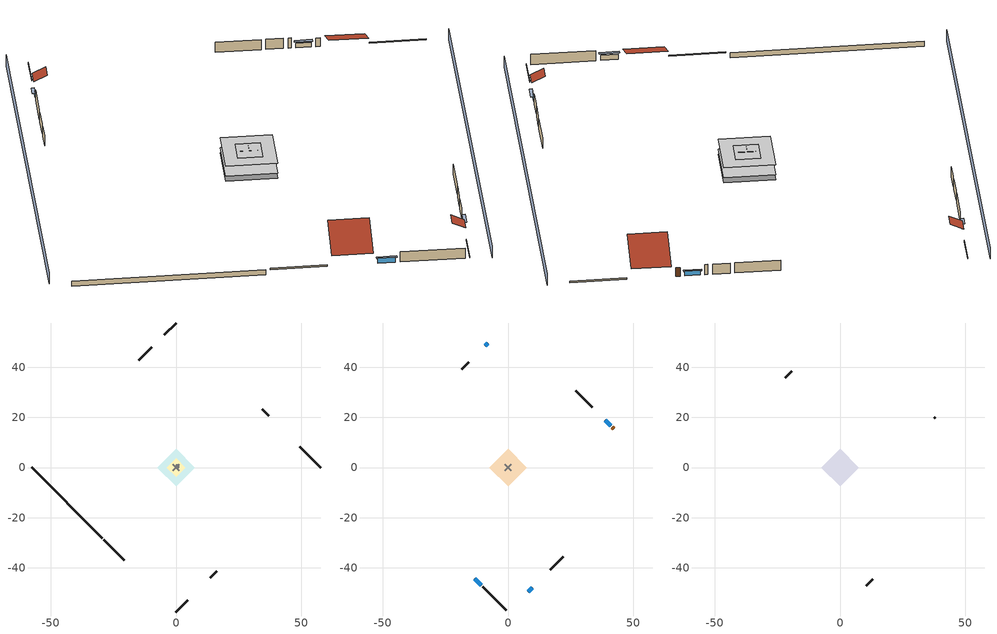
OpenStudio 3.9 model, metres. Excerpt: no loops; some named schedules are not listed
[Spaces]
garage 1
 floor foundation (Slab1 construction): -3.66,0 0,3.66 3.66,0 0,-3.66 z0
 wall outside (Wall1 construction): -9.73,47.92 -14.91,42.75 z0.3:2.74
 wall outside (Wall2 construction): 36.94,20.71 34.36,23.3 z0.3:2.74
 wall outside (Wall12 construction): 13.63,-44.03 16.21,-41.44 z0.3:2.74
 wall to conditioned space 1 (Wall5 construction Reversed): -1.29,1.29 1.29,-1.29 z0.3:2.74
 wall to conditioned space 1 (Wall6 construction Reversed): -1.29,-1.29 1.29,1.29 z0.3:2.74
crawlspace - vented 1
 floor foundation (Slab2 construction): -7.55,0 0,7.55 7.55,0 0,-7.55 z-0.91
 wall outside (RimJoist1 construction): -28.85,-28.8 -20.59,-37.06 z0.3:0.61
 wall outside (RimJoist2 construction): 0,57.65 -4.59,53.06 z0.3:0.61
 wall outside (RimJoist3 construction): 57.65,0 49.4,8.25 z0.3:0.61
 wall outside (RimJoist4 construction): 0,-57.65 4.59,-53.06 z0.3:0.61
 wall foundation (FoundationWall1 construction): -57.65,0 -29.5,-28.15 z-0.91:0.3
air source heat pump airloop ret air space
 floor adiabatic (AdiabaticConst): 0,0 0,1 1,1 1,0 z0
 wall adiabatic (AdiabaticConst): 0,1 0,0 1,0 1,1 0,1 z0:1
 ceiling adiabatic (AdiabaticConst): 1,0 1,1 0,1 0,0 z1
conditioned space 1
 floor to crawlspace - vented 1 (Floor2 construction): -7.55,0 0,7.55 7.55,0 0,-7.55 z0.3
 wall outside (Wall3 construction): -10.08,-47.57 -0.66,-57 z0.3:2.74
 wall outside (Wall4 construction): -15.56,42.09 -18.52,39.13 z0.3:2.74
 wall outside (Wall7 construction): 33.7,23.95 27.09,30.56 z0.3:2.74
 wall outside (Wall8 construction): 16.87,-40.78 22.11,-35.54 z0.3:2.74
 wall outside (AdiabaticWallConstruction): -13.31,-44.34 -10.74,-46.91 z0.3:1.52; -8.07,49.59 -9.08,48.58 z0.3:1.28; 40.97,16.68 38.74,18.91 z0.3:1.37; 8.07,-49.59 9.75,-47.91 z0.3:1.34
 wall outside (AdiabaticWallConstruction 1): 42.27,15.38 41.63,16.03 z0.3:2.34
 window (WindowConstruction): -13.31,-44.34 -10.74,-46.91 z0.3:1.52
 window (WindowConstruction 1): -8.07,49.59 -9.08,48.58 z0.3:1.28
 window (WindowConstruction 2): 40.97,16.68 38.74,18.91 z0.3:1.37
 window (WindowConstruction 3): 8.07,-49.59 9.75,-47.91 z0.3:1.34
 door (Door): 42.27,15.38 41.63,16.02 z0.3:2.34
attic - vented 1
 floor to garage 1 (Floor1 construction): -3.66,0 0,3.66 3.66,0 0,-3.66 z2.74
 floor to conditioned space 1 (Floor3 construction Reversed): -7.55,0 0,7.55 7.55,0 0,-7.55 z2.74
 wall outside (Wall9 construction): -19.18,38.47 -21.75,35.9 z0.3:2.74
 wall outside (Wall10 construction): 10.4,-47.25 12.97,-44.68 z0.3:2.74
 wall outside (Wall11 construction): 38.08,19.57 37.6,20.05 z0.3:2.74
 roof outside (Roof1 construction): -13.97,-43.69,2.74 -8.63,-38.35,6.52 -14.6,-32.38,6.52 -19.94,-37.72,2.74
 roof outside (Roof2 construction): -7.41,50.24,2.74 -5.48,48.31,4.11 -3.31,50.47,4.11 -5.25,52.41,2.74
 roof outside (Roof3 construction): 7.41,-50.24,2.74 5.48,-48.31,4.11 3.31,-50.47,4.11 5.25,-52.41,2.74
 roof outside (Roof4 construction): 42.93,14.72,2.74 37.73,9.52,6.42 43.54,3.71,6.42 48.74,8.91,2.74
shading: 3.23,-60.89 60.89,-3.23 / -3.23,60.89 -60.89,3.23 z0:2.74; -10.52,-47.13 -13.53,-44.13 -13.96,-44.56 -10.96,-47.56 z1.83; -9.29,48.36 -7.85,49.8 -8.28,50.23 -9.72,48.79 z1.58; 38.53,19.13 41.19,16.47 41.62,16.9 38.96,19.56 z1.68; 9.96,-47.69 7.85,-49.8 8.28,-50.23 10.39,-48.12 z1.65
[Site]
Portland Intl Arpt_OR: Latitude {deg}=45.59; Longitude {deg}=-122.6; Time Zone {hr}=-8; Elevation {m}=33; Terrain=Suburbs; Keep Site Location Information=Yes
[Site:GroundTemperature:Shallow]
10.2558, 8.96328, 8.85977, 9.47314, 11.9355, 14.3863, 16.5111, 17.8571, 17.9714, 16.8767, 14.8061, 12.4304
[Site:WaterMainsTemperature]
Calculation Method=Schedule; Temperature Schedule=mains temperature schedule
[Building]
Building 1
[Material] Roughness=Rough
Name | Thickness {m} | Conductivity {W/m-K} | Density {kg/m3} | Specific Heat {J/kg-K} | Thermal Absorptance | Solar Absorptance | Visible Absorptance
asphalt or fiberglass shingles | 0.00635 | 0.162714 | 1121.4 | 1465.45 | 0.9 | 0.85 | 0.85
roof rigid ins | 0.00281632 | 0.029427 | 32.04 | 1214.23 | 0.9 | 0.7 | 0.7
osb sheathing 0.5 in. | 0.0127 | 0.115458 | 512.64 | 1214.23 | 0.9 | 0.6 | 0.6
wood siding | 0.0254 | 0.102417 | 544.68 | 1172.36 | 0.9 | 0.85 | 0.85
osb sheathing 0.5 in. 1 | 0.0127 | 0.115458 | 512.64 | 1214.23 | 0.9 | 0.7 | 0.7
wall stud and cavity | 0.1397 | 0.727959 | 139.0536 | 1170.24 | 0.9 | 0.6 | 0.6
wall stud and cavity 1 | 0.1397 | 0.550994 | 139.0536 | 1170.24 | 0.9 | 0.7 | 0.7
gypsum board | 0.0127 | 0.160291 | 801 | 837.4 | 0.9 | 0.6 | 0.6
osb sheathing 0.5 in. 2; osb sheathing 0.5 in. 3 | 0.0127 | 0.115458 | 512.64 | 1214.23
wall stud and cavity 2 | 0.1397 | 0.335416 | 139.0536 | 1170.24 | 0.9 | 0.7 | 0.7
rim joist stud and cavity | 0.0508 | 0.178688 | 50.32683 | 1063.81 | 0.9 | 0.6 | 0.6
ceiling stud and cavity | 0.1397 | 1.39189 | 65.682 | 1177.47 | 0.9 | 0.7 | 0.7
floor stud and cavity | 0.1397 | 0.923637 | 92.3553 | 1139.71 | 0.9 | 0.7 | 0.7
osb sheathing 0.75 in. | 0.01905 | 0.115458 | 512.64 | 1214.23 | 0.9 | 0.7 | 0.7
floor covering | 0.0127 | 0.0433444 | 54.468 | 1339.84 | 0.9 | 0.6 | 0.6
ceiling loosefill ins | 0.169333 | 0.0480833 | 16.02 | 1046.75 | 0.9 | 0.7 | 0.7
ceiling stud and cavity 1 | 0.1397 | 0.0824711 | 65.682 | 1177.47 | 0.9 | 0.7 | 0.7
concrete 4.0 in. | 0.1016 | 1.803125 | 2242.8 | 837.4 | 0.9 | 0.7 | 0.7
concrete 8.0 in. | 0.2032 | 1.803125 | 2242.8 | 837.4 | 0.9 | 0.7 | 0.7
soil 0.5 in. | 0.0127 | 1.9041 | 1842.3 | 418.7 | 0.9 | 0.7 | 0.7
wood siding 1; wood siding 2 | 0.0254 | 0.102417 | 544.68 | 1172.36
wall rigid ins | 0.512978 | 0.029427 | 32.04 | 1214.23 | 0.9 | 0.7 | 0.7
wall stud and cavity 3 | 0.0889 | 0.380278 | 52.3479 | 1209.89 | 0.9 | 0.7 | 0.7
door material | 0.04445 | 0.0612267 | 512.64 | 1214.23 | 0.9 | 0.7 | 0.7
wall stud and cavity 4 | 0.0889 | 0.391764 | 83.0341 | 1211.67 | 0.9 | 0.7 | 0.7
furniture material conditioned space 1; furniture material garage 1 | 0.1524 | 0.115458 | 640.8 | 1214.23 | 0.9 | 0.6 | 0.6
[Construction]
Roof1 construction; Roof2 construction; Roof3 construction; Roof4 construction: asphalt or fiberglass shingles, roof rigid ins, osb sheathing 0.5 in.
Wall1 construction; Wall2 construction: wood siding, osb sheathing 0.5 in. 1, wall stud and cavity
Wall3 construction; Wall4 construction: wood siding, osb sheathing 0.5 in. 1, wall stud and cavity 1, gypsum board
Wall5 construction Reversed: gypsum board, wall stud and cavity 2, osb sheathing 0.5 in. 2
Wall6 construction Reversed: gypsum board, wall stud and cavity 2, osb sheathing 0.5 in. 3
Wall7 construction; Wall8 construction: wood siding, osb sheathing 0.5 in. 3, wall stud and cavity 1, gypsum board
Wall9 construction; Wall10 construction; Wall11 construction; Wall12 construction: wood siding, osb sheathing 0.5 in. 3, wall stud and cavity
RimJoist1 construction; RimJoist2 construction; RimJoist3 construction; RimJoist4 construction: wood siding, rim joist stud and cavity
Floor1 construction: ceiling stud and cavity
Floor2 construction: floor stud and cavity, osb sheathing 0.75 in., floor covering
Floor3 construction Reversed: gypsum board, ceiling stud and cavity 1, ceiling loosefill ins
Slab1 construction: concrete 4.0 in.
FoundationWall1 construction: concrete 8.0 in.
Slab2 construction: soil 0.5 in.
WindowConstruction; WindowConstruction 1; WindowConstruction 2; WindowConstruction 3: WindowMaterial
AdiabaticWallConstruction: wood siding 1, wall rigid ins, wall stud and cavity 3, gypsum board
Door: door material
AdiabaticWallConstruction 1: wood siding 2, wall rigid ins, wall stud and cavity 3, gypsum board
PartitionWallConstruction: gypsum board, wall stud and cavity 4, gypsum board
furniture construction conditioned space 1: furniture material conditioned space 1
furniture construction garage 1: furniture material garage 1
AdiabaticConst: Adiabatic
[WindowMaterial:SimpleGlazingSystem]
WindowMaterial: U-Factor {W/m2-K}=2.78222; Solar Heat Gain Coefficient=0.56
[Material:NoMass]
Adiabatic: Roughness=Rough; Thermal Resistance {m2-K/W}=176.1
[ThermalZone] Multiplier=1; Use Ideal Air Loads=No
Name | Volume {m3} | Thermostat
conditioned space | 278.185 | conditioned space temperature setpoint
attic - vented | 124.583
garage | 65.242
crawlspace - vented | 139.092
air source heat pump airloop ret air zone | 1
[Sizing:Zone] Zone Cooling Design Supply Air Temperature Input Method=SupplyAirTemperature; Zone Cooling Design Supply Air Temperature {C}=14; Zone Cooling Design Supply Air Temperature Difference {deltaC}=11.11; Zone Heating Design Supply Air Temperature Input Method=SupplyAirTemperature; Zone Heating Design Supply Air Temperature {C}=40; Zone Heating Design Supply Air Temperature Difference {deltaC}=11.11; Zone Cooling Design Supply Air Humidity Ratio {kg-H2O/kg-air}=0.0085; Zone Heating Design Supply Air Humidity Ratio {kg-H2O/kg-air}=0.008; Cooling Design Air Flow Method=DesignDay; Heating Design Air Flow Method=DesignDay; Account for Dedicated Outdoor Air System=No; Dedicated Outdoor Air System Control Strategy=NeutralSupplyAir; Dedicated Outdoor Air Low Setpoint Temperature for Design {C}=autosize; Dedicated Outdoor Air High Setpoint Temperature for Design {C}=autosize; Zone Load Sizing Method=Sensible Load Only No Latent Load; Zone Latent Cooling Design Supply Air Humidity Ratio Input Method=HumidityRatioDifference; Zone Cooling Design Supply Air Humidity Ratio Difference {kgWater/kgDryAir}=0.005; Zone Latent Heating Design Supply Air Humidity Ratio Input Method=HumidityRatioDifference; Zone Humidification Design Supply Air Humidity Ratio Difference {kgWater/kgDryAir}=0.005; Sizing Option=Coincident
attic - vented; garage; crawlspace - vented; air source heat pump airloop ret air zone
[Space]
Name | Thermal Zone | Volume {m3}
conditioned space 1 | conditioned space | 278.185
attic - vented 1 | attic - vented | 124.583
garage 1 | garage | 65.242
crawlspace - vented 1 | crawlspace - vented | 139.092
air source heat pump airloop ret air space | air source heat pump airloop ret air zone
[ThermostatSetpoint:DualSetpoint]
conditioned space temperature setpoint: Heating Setpoint Temperature Schedule=heating setpoint; Cooling Setpoint Temperature Schedule=cooling setpoint; Temperature Difference Between Cutout And Setpoint {deltaC}=0
[Foundation:Kiva] Wall Depth Below Slab {m}=0.2032
Name | Initial Indoor Air Temperature {C} | Wall Height Above Grade {m}
Foundation Kiva 1 | 13.4258 | 0.1016
Foundation Kiva 2 | 8.24991 | 0.3048
[Foundation:Kiva:Settings]
Soil Conductivity {W/m-K}=1.9041; Soil Density {kg/m3}=1842.3; Soil Specific Heat {J/kg-K}=418.7; Ground Solar Absorptivity=0.9; Ground Thermal Absorptivity=0.9; Ground Surface Roughness {m}=0.03; Far-Field Width {m}=40; Deep-Ground Boundary Condition=ZeroFlux; Deep-Ground Depth {m}=40; Minimum Cell Dimension {m}=0.2; Maximum Cell Growth Coefficient=3; Simulation Timestep=Timestep
[SurfaceProperty:ExposedFoundationPerimeter] Exposed Perimeter Calculation Method=TotalExposedPerimeter
Name | Total Exposed Perimeter {m}
Slab1 | 14.6304
Slab2 | 39.80688
[SurfaceProperty:IncidentSolarMultiplier] Incident Solar Multiplier=1; Incident Solar Multiplier Schedule=trans schedule winter=0.85 summer=0.7
Window1; Window2; Window3; Window4
[InternalMass:Definition] Design Level Calculation Method=SurfaceArea
Name | Construction | Surface Area {m2}
partition wall mass | PartitionWallConstruction | 114.085
furniture mass conditioned space 1 | furniture construction conditioned space 1 | 45.63397
furniture mass garage 1 | furniture construction garage 1 | 2.67561
[InternalMass] Multiplier=1
Name | Internal Mass Definition | Space or SpaceType
partition wall mass | partition wall mass | conditioned space 1
furniture mass conditioned space 1 | furniture mass conditioned space 1 | conditioned space 1
furniture mass garage 1 | furniture mass garage 1 | garage 1
[EnergyManagementSystem:Sensor]
Name | Output Variable or Output Meter Index Key | Output Variable or Output Meter
water_heater_amb_temp; fridge_tin_s_1 | garage | Zone Mean Air Temperature
water_heater_amb_rh | garage | Zone Air Relative Humidity
water_heater_T_set | water heater setpoint | Schedule Value
out_pb_s |  | Site Outdoor Air Barometric Pressure
out_wt_s |  | Site Outdoor Air Humidity Ratio
site_vw_s |  | Site Wind Speed
cool_season | cooling season schedule | Schedule Value
air_source_heat_pump_airloop_AH_MFR_s | Node 7 | System Node Mass Flow Rate
air_source_heat_pump_airloop_AH_VFR_s | Node 7 | System Node Current Density Volume Flow Rate
air_source_heat_pump_airloop_AH_Tout_s | Node 7 | System Node Temperature
air_source_heat_pump_airloop_AH_Wout_s | Node 7 | System Node Humidity Ratio
air_source_heat_pump_airloop_RA_T_s | Node 10 | System Node Temperature
air_source_heat_pump_airloop_Ra_W_s | Node 10 | System Node Humidity Ratio
air_source_heat_pump_airloop_0_DZ_T_s | crawlspace - vented | Zone Air Temperature
air_source_heat_pump_airloop_0_DZ_W_s | crawlspace - vented | Zone Mean Air Humidity Ratio
natural_vent_s | natural vent schedule | Schedule Value
htg_sp_s | heating setpoint | Schedule Value
clg_sp_s | cooling setpoint | Schedule Value
mech_vent_range_fan_0_sch_s | mech vent range fan 0 schedule | Schedule Value
mech_vent_bath_fan_0_sch_s | mech vent bath fan 0 schedule | Schedule Value
clothes_dryer_exhaust_0_sch_s | clothes_dryer | Schedule Value
htg_load_cond |  | Heating:EnergyTransfer:Zone:CONDITIONED SPACE
clg_load_cond |  | Cooling:EnergyTransfer:Zone:CONDITIONED SPACE
htg_load_duct |  | Heating:EnergyTransfer:Zone:AIR SOURCE HEAT PUMP AIRLOOP RET AIR ZONE
clg_load_duct |  | Cooling:EnergyTransfer:Zone:AIR SOURCE HEAT PUMP AIRLOOP RET AIR ZONE
s_conv | Floor2 | Surface Inside Face Convection Heat Gain Energy
s_ig | Floor2 | Surface Inside Face Internal Gains Radiation Heat Gain Energy
s_sol | Floor2 | Surface Inside Face Solar Radiation Heat Gain Energy
s_lgt | Floor2 | Surface Inside Face Lights Radiation Heat Gain Energy
s_surf | Floor2 | Surface Inside Face Net Surface Thermal Radiation Heat Gain Energy
s_conv_1 | Floor3 | Surface Inside Face Convection Heat Gain Energy
s_ig_1 | Floor3 | Surface Inside Face Internal Gains Radiation Heat Gain Energy
s_sol_1 | Floor3 | Surface Inside Face Solar Radiation Heat Gain Energy
s_lgt_1 | Floor3 | Surface Inside Face Lights Radiation Heat Gain Energy
s_surf_1 | Floor3 | Surface Inside Face Net Surface Thermal Radiation Heat Gain Energy
ss_sol | Door1 | Surface Inside Face Solar Radiation Heat Gain Energy
ss_lgt | Door1 | Surface Inside Face Lights Radiation Heat Gain Energy
ss_conv | Door1 | Surface Inside Face Convection Heat Gain Energy
ss_ig | Door1 | Surface Inside Face Internal Gains Radiation Heat Gain Energy
ss_surf | Door1 | Surface Inside Face Net Surface Thermal Radiation Heat Gain Energy
ss_conv_1 | Window1 | Surface Inside Face Convection Heat Gain Energy
ss_ig_1 | Window1 | Surface Inside Face Internal Gains Radiation Heat Gain Energy
ss_surf_1 | Window1 | Surface Inside Face Net Surface Thermal Radiation Heat Gain Energy
ss_trans_in | Window1 | Surface Window Transmitted Solar Radiation Rate
ss_back_out | Window1 | Surface Window Shortwave from Zone Back Out Window Heat Transfer Rate
ss_trans_out | Window1 | Surface Inside Face Initial Transmitted Diffuse Transmitted Out Window Solar Radiation Rate
ss_conv_2 | Window2 | Surface Inside Face Convection Heat Gain Energy
ss_ig_2 | Window2 | Surface Inside Face Internal Gains Radiation Heat Gain Energy
ss_surf_2 | Window2 | Surface Inside Face Net Surface Thermal Radiation Heat Gain Energy
ss_trans_in_1 | Window2 | Surface Window Transmitted Solar Radiation Rate
ss_back_out_1 | Window2 | Surface Window Shortwave from Zone Back Out Window Heat Transfer Rate
ss_trans_out_1 | Window2 | Surface Inside Face Initial Transmitted Diffuse Transmitted Out Window Solar Radiation Rate
ss_conv_3 | Window3 | Surface Inside Face Convection Heat Gain Energy
ss_ig_3 | Window3 | Surface Inside Face Internal Gains Radiation Heat Gain Energy
ss_surf_3 | Window3 | Surface Inside Face Net Surface Thermal Radiation Heat Gain Energy
ss_trans_in_2 | Window3 | Surface Window Transmitted Solar Radiation Rate
ss_back_out_2 | Window3 | Surface Window Shortwave from Zone Back Out Window Heat Transfer Rate
ss_trans_out_2 | Window3 | Surface Inside Face Initial Transmitted Diffuse Transmitted Out Window Solar Radiation Rate
ss_conv_4 | Window4 | Surface Inside Face Convection Heat Gain Energy
ss_ig_4 | Window4 | Surface Inside Face Internal Gains Radiation Heat Gain Energy
ss_surf_4 | Window4 | Surface Inside Face Net Surface Thermal Radiation Heat Gain Energy
ss_trans_in_3 | Window4 | Surface Window Transmitted Solar Radiation Rate
ss_back_out_3 | Window4 | Surface Window Shortwave from Zone Back Out Window Heat Transfer Rate
[ElectricEquipment:Definition] Design Level Calculation Method=EquipmentLevel
Name | Design Level {W} | Fraction Latent | Fraction Radiant | Fraction Lost
ceiling fan | 17.3416 | 0 | 0.558 | 0
clothes washer | 285.218 | 0.03 | 0.162 | 0.7
clothes dryer | 4033.42 | 0.015 | 0.081 | 0.85
dishwasher | 805.444 | 0.3 | 0.18 | 0.4
fridge | 49.4292 | 0 | 0.6 | 0
fridge 2 | 90.9498 | 0 | 0.6 | 0
freezer | 194.914 | 0 | 0.6 | 0
cooking range | 1174.16 | 0.08 | 0.432 | 0.2
misc tv | 517.938 | 0 | 0.6 | 0
misc plug loads | 381.843 | 0.021 | 0.558 | 0.049
misc permanent spa heater | 451.228 | 0 | 0 | 1
misc permanent spa pump | 471.873 | 0 | 0 | 1
whole house fan; mech vent house fan | 0 | 0 | 0 | 1
mech vent house fan cfis | 0 | 0 | 0 | 0
mech vent range fan 0 | 30 | 0 | 0 | 1
mech vent bath fan 0 | 15 | 0 | 0 | 1
[ElectricEquipment]
Name | Electric Equipment Definition | Space or SpaceType | Schedule
ceiling fan | ceiling fan | conditioned space 1 | ceiling_fan
clothes washer | clothes washer | conditioned space 1 | clothes_washer
clothes dryer | clothes dryer | conditioned space 1 | clothes_dryer
dishwasher | dishwasher | conditioned space 1 | dishwasher
fridge | fridge | conditioned space 1 | fridge schedule
fridge 1 | fridge 2 | garage 1 | fridge schedule 1
freezer | freezer | garage 1 | freezer schedule
cooking range | cooking range | conditioned space 1 | cooking_range
misc tv | misc tv | conditioned space 1 | plug_loads_tv
misc plug loads | misc plug loads | conditioned space 1 | plug_loads_other
misc permanent spa heater | misc permanent spa heater | conditioned space 1 | misc permanent spa heater schedule
misc permanent spa pump | misc permanent spa pump | conditioned space 1 | misc permanent spa pump schedule
whole house fan | whole house fan | conditioned space 1 | Always On Discrete
mech vent house fan | mech vent house fan | conditioned space 1 | mech vent house fan schedule
mech vent house fan cfis | mech vent house fan cfis | conditioned space 1 | mech vent house fan cfis schedule
mech vent range fan 0 | mech vent range fan 0 | conditioned space 1 | mech vent range fan 0 schedule
mech vent bath fan 0 | mech vent bath fan 0 | conditioned space 1 | mech vent bath fan 0 schedule
[OtherEquipment:Definition] Design Level Calculation Method=EquipmentLevel
Name | Design Level {W} | Fraction Latent | Fraction Radiant | Fraction Lost
water heater sens; air source heat pump airloop_0 SupSensLkToCond; air source heat pump airloop_0 SupCondToLv; air source heat pump airloop_0 RetCondToRP; air source heat pump airloop_0 RetSensLkToRP; air source heat pump airloop_0 SupCondToDZ; air source heat pump airloop_0 RetCondToDZ; air source heat pump airloop_0 SupSensLkToDZ; mech vent house fan sensible load | 0 | 0 | 0 | 0
water heater lat; air source heat pump airloop_0 SupLatLkToCond; air source heat pump airloop_0 RetLatLkToRP; air source heat pump airloop_0 SupLatLkToDZ; mech vent house fan latent load | 0 | 1 | 0 | 0
water heater energy adjustment1 | 0.01 | 0 | 0 | 1
clothes dryer 2 | 0 | 0.015 | 0.081 | 0.85
cooking range 2 | 0 | 0.08 | 0.432 | 0.2
general water use sensible | -79.8895 | 0 | 0.6 | 0
general water use latent | 81.0615 | 1 | 0 | 0
[OtherEquipment]
Name | Other Equipment Definition | Space or SpaceType | Schedule | Fuel Type
water heater sens | water heater sens | garage 1 | Always On Discrete
water heater lat | water heater lat | garage 1 | Always On Discrete
water heater energy adjustment1 | water heater energy adjustment1 | garage 1 | Always On Discrete | Electricity
clothes dryer 1 | clothes dryer 2 | conditioned space 1 | clothes_dryer | Electricity
cooking range 1 | cooking range 2 | conditioned space 1 | cooking_range | Electricity
general water use sensible | general water use sensible | conditioned space 1 | general water use schedule
general water use latent | general water use latent | conditioned space 1 | general water use schedule
air source heat pump airloop_0 SupSensLkToCond | air source heat pump airloop_0 SupSensLkToCond | conditioned space 1 | Always On Discrete
air source heat pump airloop_0 SupLatLkToCond | air source heat pump airloop_0 SupLatLkToCond | conditioned space 1 | Always On Discrete
air source heat pump airloop_0 SupCondToLv | air source heat pump airloop_0 SupCondToLv | conditioned space 1 | Always On Discrete
air source heat pump airloop_0 RetCondToRP | air source heat pump airloop_0 RetCondToRP | air source heat pump airloop ret air space | Always On Discrete
air source heat pump airloop_0 RetSensLkToRP | air source heat pump airloop_0 RetSensLkToRP | air source heat pump airloop ret air space | Always On Discrete
air source heat pump airloop_0 RetLatLkToRP | air source heat pump airloop_0 RetLatLkToRP | air source heat pump airloop ret air space | Always On Discrete
air source heat pump airloop_0 SupCondToDZ | air source heat pump airloop_0 SupCondToDZ | crawlspace - vented 1 | Always On Discrete
air source heat pump airloop_0 RetCondToDZ | air source heat pump airloop_0 RetCondToDZ | crawlspace - vented 1 | Always On Discrete
air source heat pump airloop_0 SupSensLkToDZ | air source heat pump airloop_0 SupSensLkToDZ | crawlspace - vented 1 | Always On Discrete
air source heat pump airloop_0 SupLatLkToDZ | air source heat pump airloop_0 SupLatLkToDZ | crawlspace - vented 1 | Always On Discrete
mech vent house fan sensible load | mech vent house fan sensible load | conditioned space 1 | Always On Discrete
mech vent house fan latent load | mech vent house fan latent load | conditioned space 1 | Always On Discrete
[WaterUse:Equipment:Definition]
Name | Peak Flow Rate {m3/s}
clothes washer | 1.08008e-05
dishwasher | 5.78364e-06
[Lights:Definition] Design Level Calculation Method=LightingLevel; Fraction Radiant=0.6; Fraction Visible=0.2; Return Air Fraction=0
Name | Lighting Level {W}
interior lighting | 265.527
garage lighting | 13.4545
[Lights] Fraction Replaceable=1
Name | Lights Definition | Space or SpaceType | Schedule
interior lighting | interior lighting | conditioned space 1 | lighting_interior
garage lighting | garage lighting | garage 1 | lighting_garage
[Exterior:Lights:Definition]
exterior lighting: Design Level {W}=9.28603
[Exterior:Lights]
exterior lighting: Exterior Lights Definition=exterior lighting; Schedule=exterior lighting schedule
[People:Definition]
occupants: Number of People Calculation Method=People; Number of People {people}=4; Fraction Radiant=0.314171; Sensible Heat Fraction=0.56303; Carbon Dioxide Generation Rate {m3/s-W}=0; Enable ASHRAE 55 Comfort Warnings=No; Mean Radiant Temperature Calculation Type=EnclosureAveraged
[People]
occupants: People Definition=occupants; Space or SpaceType=conditioned space 1; Number of People Schedule=occupants; Activity Level Schedule=occupants activity schedule; Multiplier=1
[ZoneMixing] Schedule=Always On Continuous; Design Flow Rate Calculation Method=Flow/Zone; Design Flow Rate {m3/s}=0
Name | Zone or Space | Source Zone or Space
air source heat pump airloop_0 ZoneMixDZToCond mix | conditioned space | crawlspace - vented
air source heat pump airloop_0 ZoneMixCondToDZ mix | crawlspace - vented | conditioned space
whole house fan mix | attic - vented | conditioned space
[SpaceInfiltration:DesignFlowRate] Schedule=Always On Discrete
Name | Space or SpaceType | Design Flow Rate Calculation Method | Design Flow Rate {m3/s} | Air Changes per Hour {1/hr} | Constant Term Coefficient | Temperature Term Coefficient | Velocity Term Coefficient | Velocity Squared Term Coefficient
natural vent flow; whole house fan flow; infil flow | conditioned space 1 | Flow/Space | 0
infil crawlspace - vented 1 | crawlspace - vented 1 | AirChanges/Hour |  | 2.6013 | 1 | 0 | 0 | 0
crawlspace_vented 1 duct leakage imbalance infil flow | crawlspace - vented 1 | Flow/Space | 0
[SpaceInfiltration:EffectiveLeakageArea] Schedule=Always On Discrete
Name | Space or SpaceType | Effective Air Leakage Area {cm2} | Stack Coefficient | Wind Coefficient
infil garage 1 | garage 1 | 203.878 | 0.000129147 | 4.64657e-05
infil attic - vented 1 | attic - vented 1 | 4694.23 | 0.000184533 | 3.63581e-05
